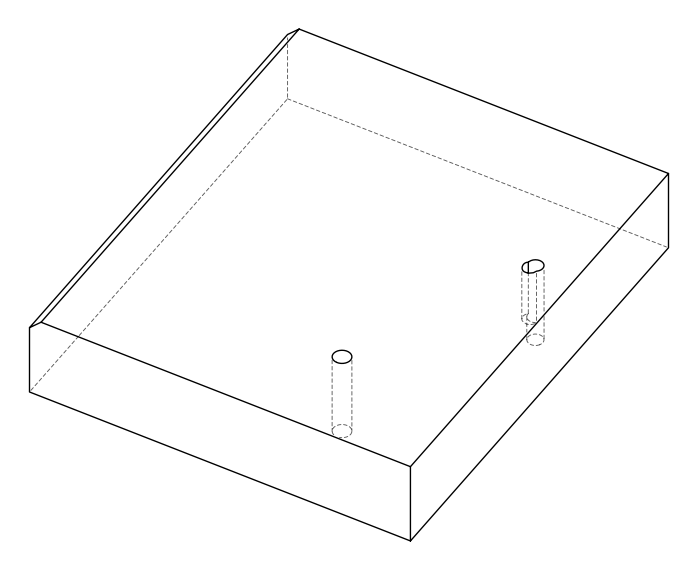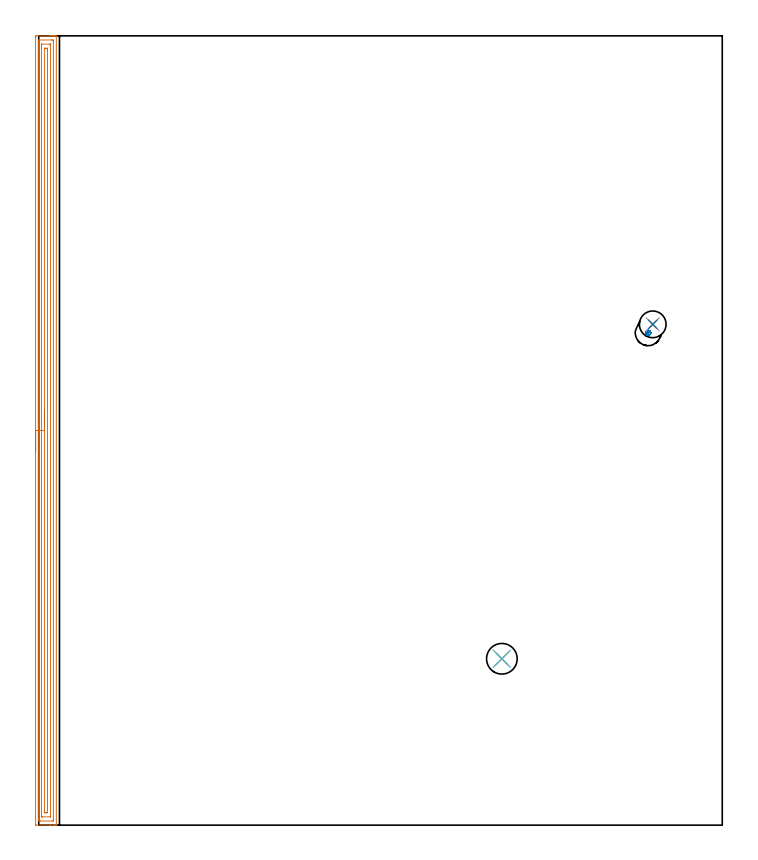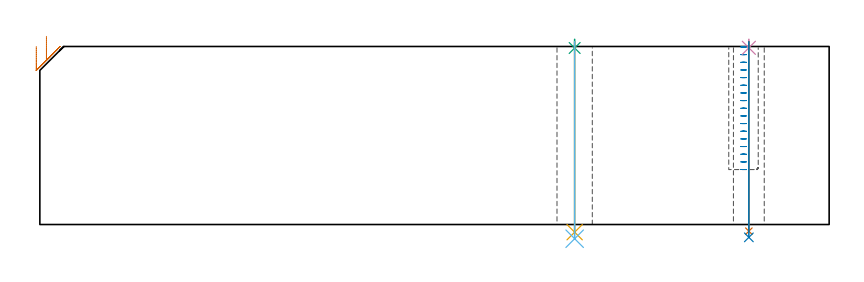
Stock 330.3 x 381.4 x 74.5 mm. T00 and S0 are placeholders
(PLAN: 8 operations, 6 tool changes, 14.6 min)
(1 AREA_MILL | FG_CHAMFER_SURFACE | UGT0205_001 | 12.42 min | 19072 mm3)
(2 MILL_BLIND_HOLE_FROM_SOLID_MATERIAL | STEP1POCKET | UGT0201_128 | Spiral | 0.78 min | 6207 mm3)
(3 SPOT_DRILL | STEP1HOLE | NXT0321_9005460120000 | 0.03 min | 4 mm3)
(4 SPOT_DRILL_1 | STEP1HOLE_1 | NXT0321_9005460120000 | 0.03 min | 0 mm3)
(5 DRILL_THROUGH_HOLE_INTO_CENTER | STEP1HOLE | NXT0301_065 | 0.32 min | 5150 mm3)
(6 DRILL_TO_ENLARGE_THROUGH_HOLE | STEP1HOLE | UGT0301_279 | 0.33 min | 7647 mm3)
(7 DRILL_THROUGH_HOLE_INTO_CENTER_1 | STEP1HOLE_1 | NXT0301_042 | 0.32 min | 1482 mm3)
(8 DRILL_TO_ENLARGE_THROUGH_HOLE_1 | STEP1HOLE_1 | UGT0301_237 | 0.33 min | 4730 mm3)
(TOOL UGT0205_001 | Chamfer Mill 20 x 3 x 45 deg. | D20 FL50 Z2)
(TOOL UGT0201_128 | Carbide End Mill 10.0 | D10 FL15 Z4)
(TOOL NXT0321_9005460120000 | NC Spot Drill, 142deg, 12mm, Carbide, Uncoated | D12 PA142 FL30 Z2)
(TOOL NXT0301_065 | Carbide Drill 9.4mm [860.1-0940-075A1-MM 2214] | D9.4 PA140 FL98 Z2)
(TOOL UGT0301_279 | Twist Drill 14.8 mm | D14.8 PA118 FL114 Z2)
(TOOL NXT0301_042 | Carbide Drill 7.1mm [860.1-0710-057A1-MM 2214] | D7.1 PA140 FL85 Z2)
(TOOL UGT0301_237 | Twist Drill 12.9 mm | D12.9 PA118 FL97 Z2)
(OP 1 AREA_MILL)
G17 G21 G94 G90
T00 M6
G54
G17 G0 G90 X-1.5 Y180.7 S1061 M3
G43 Z84.5 H0
Z74.5
G94 G1 Y180.738 Z73.628 F250.
Y180.852 Z72.764
Y181.041 Z71.912
Y181.303 Z71.08
Y181.637 Z70.274
Y182.04 Z69.5
Y182.508 Z68.764
Y183.04 Z68.072
Y183.629 Z67.429
Y184.272 Z66.84
Y184.964 Z66.308
Y185.7 Z65.84
Y186.474 Z65.437
Y187.28 Z65.103
Y188.112 Z64.841
Y188.964 Z64.652
Y189.828 Z64.538
Y190.7 Z64.5
Y380.794
X-1.497 Y381.132 Z64.502
X-1.492 Y381.39 Z64.506
X-1.23 Y381.4 Z64.767
X5.278 Z71.272
X5.849 Z71.846
X6.167 Z72.163
X6.738 Z72.734
X7.056 Z73.051
X7.69 Z73.69
X8.103 Z74.103
X8.462 Y381.394 Z74.453
X8.497 Y381.39 Z74.488
X8.5 Y381.241 Z74.5
Y0.159
X8.497 Y0.01 Z74.488
X8.462 Y0.006 Z74.453
X8.103 Y0. Z74.102
X7.69 Z73.69
X7.056 Z73.051
X5.849 Z71.846
X5.278 Z71.272
X-1.231 Y0.001 Z64.766
X-1.492 Y0.01 Z64.506
X-1.499 Y0.27 Z64.499
Y0.294
X-1.5 Y190.7 Z64.5
X-0.086 Z65.914
X-0.085 Y379.009 Z65.915
X-0.084 Y379.038 Z65.916
X-0.056 Y379.39 Z65.944
X0.445 Y379.399 Z66.445
X6.167 Y379.4 Z72.167
X6.668 Y379.398 Z72.668
X7.056 Y379.39 Z73.056
X7.084 Y379.009 Z73.084
X7.085 Y378.98 Z73.085
Y2.391
X7.084 Y2.362 Z73.084
X7.056 Y2.01 Z73.056
X6.554 Y2.001 Z72.554
X0.833 Y2. Z66.833
X0.332 Y2.001 Z66.332
X-0.056 Y2.01 Z65.944
X-0.084 Y2.391 Z65.916
X-0.085 Y2.42 Z65.915
X-0.086 Y190.7 Z65.914
X1.328 Z67.328
X1.329 Y377.225 Z67.329
X1.33 Y377.323 Z67.33
X1.332 Y377.372 Z67.332
X1.334 Y377.388 Z67.334
X1.373 Y377.391 Z67.373
X1.549 Y377.399 Z67.549
X5.278 Y377.4 Z71.278
X5.452 Y377.398 Z71.452
X5.569 Y377.395 Z71.569
X5.657 Y377.39 Z71.657
X5.665 Y377.354 Z71.665
X5.667 Y377.225 Z71.667
X5.671 Y376.83 Z71.671
Y4.175
X5.67 Y4.077 Z71.67
X5.668 Y4.028 Z71.668
X5.666 Y4.012 Z71.666
X5.627 Y4.009 Z71.627
X5.451 Y4.001 Z71.451
X1.722 Y4. Z67.722
X1.548 Y4.002 Z67.548
X1.431 Y4.005 Z67.431
X1.343 Y4.01 Z67.343
X1.335 Y4.046 Z67.335
X1.333 Y4.175 Z67.333
X1.329 Y4.57 Z67.329
X1.328 Y190.7 Z67.328
X2.743 Z68.743
Y375.307
X2.744 Y375.358 Z68.744
X2.747 Y375.385 Z68.747
X2.749 Y375.39 Z68.749
X2.757 Y375.393 Z68.757
X2.863 Y375.398 Z68.863
X3.075 Y375.399 Z69.075
X3.54 Y375.4 Z69.54
X3.94 Y375.398 Z69.94
X4.14 Y375.394 Z70.14
X4.239 Y375.39 Z70.239
X4.251 Y375.385 Z70.251
X4.253 Y375.369 Z70.253
X4.255 Y375.332 Z70.255
X4.257 Y374.679 Z70.257
Y374.547
Y6.093
X4.256 Y6.042 Z70.256
X4.253 Y6.015 Z70.253
X4.251 Y6.01 Z70.251
X4.242 Y6.007 Z70.242
X4.137 Y6.002 Z70.137
X3.925 Y6.001 Z69.925
X3.46 Y6. Z69.46
X3.06 Y6.002 Z69.06
X2.86 Y6.006 Z68.86
X2.761 Y6.01 Z68.761
X2.749 Y6.015 Z68.749
X2.747 Y6.031 Z68.747
X2.745 Y6.068 Z68.745
X2.743 Y6.721 Z68.743
Y6.853
Y190.7
Y191.572 Z68.781
Y192.436 Z68.895
Y193.288 Z69.083
Y194.12 Z69.346
Y194.926 Z69.68
Y195.7 Z70.082
Y196.436 Z70.551
Y197.128 Z71.082
Y197.771 Z71.672
Y198.36 Z72.315
Y198.892 Z73.007
Y199.36 Z73.743
Y199.763 Z74.516
Y200.097 Z75.322
Y200.359 Z76.154
Y200.548 Z77.006
Y200.662 Z77.871
Y200.7 Z78.743
G0 Z84.5
M5
M2
(OP 2 MILL_BLIND_HOLE_FROM_SOLID_MATERIAL)
G17 G21 G94 G90
T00 M6
G54
G17 G0 G90 X294.5 Y237.9 S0 M3
G43 Z84.5 H0
Z74.294
G94 G3 X295.1 Y238.5 R0.6 F250.
X294.5 Y239.1 R0.6
X293.3 Y237.9 R1.2
X294.5 Y239.1 R-1.2
X293.9 Y238.5 R0.6
X294.5 Y237.9 R0.6
G0 Z71.088
G3 X295.1 Y238.5 R0.6
X294.5 Y239.1 R0.6
X293.3 Y237.9 R1.2
X294.5 Y239.1 R-1.2
X293.9 Y238.5 R0.6
X294.5 Y237.9 R0.6
G0 Z67.882
G3 X295.1 Y238.5 R0.6
X294.5 Y239.1 R0.6
X293.3 Y237.9 R1.2
X294.5 Y239.1 R-1.2
X293.9 Y238.5 R0.6
X294.5 Y237.9 R0.6
G0 Z64.676
G3 X295.1 Y238.5 R0.6
X294.5 Y239.1 R0.6
X293.3 Y237.9 R1.2
X294.5 Y239.1 R-1.2
X293.9 Y238.5 R0.6
X294.5 Y237.9 R0.6
G0 Z61.471
G3 X295.1 Y238.5 R0.6
X294.5 Y239.1 R0.6
X293.3 Y237.9 R1.2
X294.5 Y239.1 R-1.2
X293.9 Y238.5 R0.6
X294.5 Y237.9 R0.6
G0 Z58.265
G3 X295.1 Y238.5 R0.6
X294.5 Y239.1 R0.6
X293.3 Y237.9 R1.2
X294.5 Y239.1 R-1.2
X293.9 Y238.5 R0.6
X294.5 Y237.9 R0.6
G0 Z55.059
G3 X295.1 Y238.5 R0.6
X294.5 Y239.1 R0.6
X293.3 Y237.9 R1.2
X294.5 Y239.1 R-1.2
X293.9 Y238.5 R0.6
X294.5 Y237.9 R0.6
G0 Z51.853
G3 X295.1 Y238.5 R0.6
X294.5 Y239.1 R0.6
X293.3 Y237.9 R1.2
X294.5 Y239.1 R-1.2
X293.9 Y238.5 R0.6
X294.5 Y237.9 R0.6
G0 Z48.647
G3 X295.1 Y238.5 R0.6
X294.5 Y239.1 R0.6
X293.3 Y237.9 R1.2
X294.5 Y239.1 R-1.2
X293.9 Y238.5 R0.6
X294.5 Y237.9 R0.6
G0 Z45.441
G3 X295.1 Y238.5 R0.6
X294.5 Y239.1 R0.6
X293.3 Y237.9 R1.2
X294.5 Y239.1 R-1.2
X293.9 Y238.5 R0.6
X294.5 Y237.9 R0.6
G0 Z42.235
G3 X295.1 Y238.5 R0.6
X294.5 Y239.1 R0.6
X293.3 Y237.9 R1.2
X294.5 Y239.1 R-1.2
X293.9 Y238.5 R0.6
X294.5 Y237.9 R0.6
G0 Z39.029
G3 X295.1 Y238.5 R0.6
X294.5 Y239.1 R0.6
X293.3 Y237.9 R1.2
X294.5 Y239.1 R-1.2
X293.9 Y238.5 R0.6
X294.5 Y237.9 R0.6
G0 Z35.824
G3 X295.1 Y238.5 R0.6
X294.5 Y239.1 R0.6
X293.3 Y237.9 R1.2
X294.5 Y239.1 R-1.2
X293.9 Y238.5 R0.6
X294.5 Y237.9 R0.6
G0 Z32.618
G3 X295.1 Y238.5 R0.6
X294.5 Y239.1 R0.6
X293.3 Y237.9 R1.2
X294.5 Y239.1 R-1.2
X293.9 Y238.5 R0.6
X294.5 Y237.9 R0.6
G0 Z29.412
G3 X295.1 Y238.5 R0.6
X294.5 Y239.1 R0.6
X293.3 Y237.9 R1.2
X294.5 Y239.1 R-1.2
X293.9 Y238.5 R0.6
X294.5 Y237.9 R0.6
G0 Z26.206
G3 X295.1 Y238.5 R0.6
X294.5 Y239.1 R0.6
X293.3 Y237.9 R1.2
X294.5 Y239.1 R-1.2
X293.9 Y238.5 R0.6
X294.5 Y237.9 R0.6
G0 Z23.
G3 X295.1 Y238.5 R0.6
X294.5 Y239.1 R0.6
X293.3 Y237.9 R1.2
X294.5 Y239.1 R-1.2
X293.9 Y238.5 R0.6
X294.5 Y237.9 R0.6
G0 Z84.5
M5
M2
(OP 3 SPOT_DRILL)
G17 G21 G94 G90
T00 M6
G54
G17 G0 G90 X223.8 Y80.4 S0 M3
G43 Z84.5 H0
G94 G81 G98 Z73.863 F250. R77.5
G80
M5
M2
(OP 4 SPOT_DRILL_1)
G17 G21 G94 G90
T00 M6
G54
G17 G0 G90 X296.7 Y242. S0 M3
G43 Z84.5 H0
G94 G81 G98 Z73.945 F250. R77.5
G80
M5
M2
(OP 5 DRILL_THROUGH_HOLE_INTO_CENTER)
G17 G21 G94 G90
T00 M6
G54
G17 G0 G90 X223.8 Y80.4 S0 M3
G43 Z84.5 H1
G94 G73 G98 Z-3.211 F250. Q8.635 R76.5
G80
M5
M2
(OP 6 DRILL_TO_ENLARGE_THROUGH_HOLE)
G17 G21 G94 G90
T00 M6
G54
G17 G0 G90 X223.8 Y80.4 S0 M3
G43 Z84.5 H0
G94 G73 G98 Z-5.946 F250. Q13.408 R76.5
G80
M5
M2
(OP 7 DRILL_THROUGH_HOLE_INTO_CENTER_1)
G17 G21 G94 G90
T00 M6
G54
G17 G0 G90 X296.7 Y242. S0 M3
G43 Z84.5 H1
G94 G73 G98 Z-2.792 F250. Q7.027 R76.5
G80
M5
M2
(OP 8 DRILL_TO_ENLARGE_THROUGH_HOLE_1)
G17 G21 G94 G90
T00 M6
G54
G17 G0 G90 X296.7 Y242. S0 M3
G43 Z84.5 H0
G94 G73 G98 Z-5.376 F250. Q11.411 R76.5
G80
M5
M2
